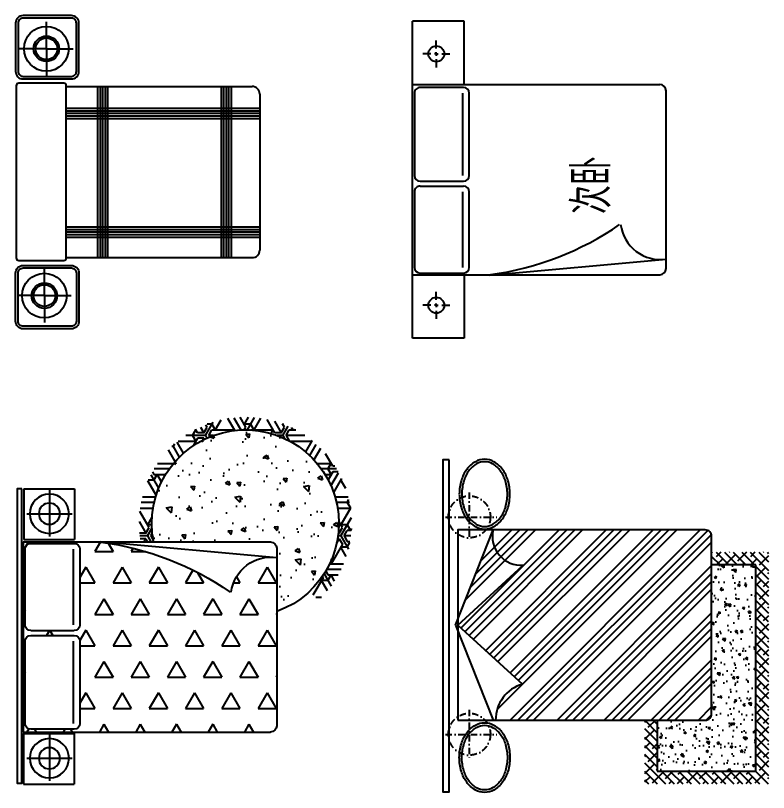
# Model space of a CAD drawing. Extents: x -42728 to 99010, y -18674 to 47645.
# Drawn here: x 6982 to 12918, y 27480 to 33606 of the extents above; entities that cross this region are included whole.
import ezdxf

# ---------------------------------------------------------------- set-up
doc = ezdxf.new("R2010")
doc.units = 0
doc.header["$LTSCALE"] = 100
doc.header["$MEASUREMENT"] = 0
doc.linetypes.add('DASHDOT', pattern=[1, 0.5, -0.25, 0, -0.25])
doc.layers.get('0').update_dxf_attribs({"linetype": 'CONTINUOUS'})
for name, color, linetype in [('00-ELE', 2, 'CONTINUOUS'), ('1', 1, 'CONTINUOUS'), ('2', 3, 'CONTINUOUS'), ('3', 4, 'CONTINUOUS'), ('5', 4, 'CONTINUOUS'), ('ARC-EQUIPMENTS', 7, 'CONTINUOUS'), ('AXIS', 1, 'DASHDOT'), ('FURN', 7, 'CONTINUOUS'), ('LAYER2', 2, 'CONTINUOUS'), ('OBJ18', 1, 'CONTINUOUS'), ('OBJ25', 2, 'CONTINUOUS'), ('PUB_DIM', 3, 'CONTINUOUS'), ('PUB_TEXT', 7, 'CONTINUOUS'), ('TEXT', 2, 'CONTINUOUS'), ('WALL', 140, 'CONTINUOUS'), ('WINDOW', 2, 'CONTINUOUS')]:
    doc.layers.add(name, color=color, linetype=linetype)
doc.styles.add('DIM_FONT', font='SIMPLEX.shx', dxfattribs={"width": 0.6})
doc.styles.add('HZDF', font='archs.shx', dxfattribs={"width": 0.8, "bigfont": 'hzdf.shx'})

# ---------------------------------------------------------------- blocks, each defined once
blk = doc.blocks.new('A$C7D383060')
h = blk.add_hatch()
h.set_pattern_fill('ANSI34', color=9, scale=350, angle=180, style=0)
h.set_pattern_definition([(225, (77508.52, 25443.54), (185.6155, -185.6155), []), (225, (77446.65, 25443.54), (185.6155, -185.6155), []), (225, (77384.78, 25443.54), (185.6155, -185.6155), []), (225, (77322.9, 25443.54), (185.6155, -185.6155), [])])
h.paths.add_polyline_path([(2069.4, 570.3, 0.414214), (2119.4, 620.3), (2119.4, 2020.3, 0.414214), (2069.4, 2070.3), (395.7, 2070.3), (119.4, 1371.1), (119.4, 1320.3), (628.6, 855, 0.331709), (415.8, 570.3)])
at = {"color": 2}
for p, q in [((99.4, 1320.3), (395.7, 2070.3)), ((119.4, 1320.3), (628.6, 1785.6)), ((99.4, 1320.3), (395.7, 570.3)), ((119.4, 1320.3), (628.6, 855))]:
    blk.add_line(p, q, dxfattribs=at)
blk.add_lwpolyline([(50.1, 2621.9), (0, 2621.9), (0, 5.3), (50.1, 5.3)], close=True, dxfattribs=at)
blk.add_lwpolyline([(119.4, 570.3), (2069.4, 570.3, 0.414214), (2119.4, 620.3), (2119.4, 2020.3, 0.414214), (2069.4, 2070.3), (119.4, 2070.3)], format="xyb", close=True, dxfattribs=at)
for centre, radius, start, end in [((620.7, 2020.8), 230.3, 167.58848, 273.42691), ((713.2, 570), 297.4, 106.5218, 179.92629)]:
    blk.add_arc(centre, radius, start, end, dxfattribs=at)
at = {"layer": 'ARC-EQUIPMENTS', "color": 2}
for points in [[(130.1, 2352.3, 0.073076), (146.1, 2243.6, 0.084099), (188.5, 2157.8, 0.106502), (256.8, 2096.5, 0.130482), (329.6, 2077.2, 0.130482), (402.4, 2096.5, 0.106502), (470.6, 2157.8, 0.084099), (513.1, 2243.6, 0.073076), (529.1, 2352.3, 0.073076), (513.1, 2461.1, 0.084099), (470.6, 2546.9, 0.106502), (402.4, 2608.1, 0.130482), (329.6, 2627.4, 0.130482), (256.8, 2608.1, 0.106502), (188.5, 2546.9, 0.084099), (146.1, 2461.1, 0.073076)], [(130.1, 275.1, -0.073076), (146.1, 383.9, -0.084099), (188.5, 469.7, -0.106502), (256.8, 530.9, -0.130482), (329.6, 550.2, -0.130482), (402.4, 530.9, -0.106502), (470.6, 469.7, -0.084099), (513.1, 383.9, -0.073076), (529.1, 275.1, -0.073076), (513.1, 166.3, -0.084099), (470.6, 80.6, -0.106502), (402.4, 19.3, -0.130482), (329.6, 0, -0.130482), (256.8, 19.3, -0.106502), (188.5, 80.6, -0.084099), (146.1, 166.3, -0.073076)]]:
    blk.add_lwpolyline(points, format="xyb", close=True, dxfattribs=at)
at = {"layer": 'ARC-EQUIPMENTS', "color": 9}
for points in [[(150.1, 2352.3, 0.073076), (165.2, 2249.3, 0.084099), (204.7, 2169.5, 0.106502), (266.7, 2113.9, 0.130482), (329.6, 2097.2, 0.130482), (392.4, 2113.9, 0.106502), (454.5, 2169.5, 0.084099), (493.9, 2249.3, 0.073076), (509.1, 2352.3, 0.073076), (493.9, 2455.4, 0.084099), (454.5, 2535.1, 0.106502), (392.4, 2590.8, 0.130482), (329.6, 2607.4, 0.130482), (266.7, 2590.8, 0.106502), (204.7, 2535.1, 0.084099), (165.2, 2455.4, 0.073076)], [(150.1, 275.1, -0.073076), (165.2, 378.1, -0.084099), (204.7, 457.9, -0.106502), (266.7, 513.5, -0.130482), (329.6, 530.2, -0.130482), (392.4, 513.5, -0.106502), (454.5, 457.9, -0.084099), (493.9, 378.1, -0.073076), (509.1, 275.1, -0.073076), (493.9, 172.1, -0.084099), (454.5, 92.3, -0.106502), (392.4, 36.7, -0.130482), (329.6, 20, -0.130482), (266.7, 36.7, -0.106502), (204.7, 92.3, -0.084099), (165.2, 172.1, -0.073076)]]:
    blk.add_lwpolyline(points, format="xyb", close=True, dxfattribs=at)
at = {"layer": 'AXIS'}
for p, q in [((206.7, 2366.2), (206.7, 1990.1)), ((21.4, 2171.4), (425.5, 2171.4)), ((206.7, 652.3), (206.7, 276.3)), ((21.4, 457.6), (425.5, 457.6))]:
    blk.add_line(p, q, dxfattribs=at)
for centre in [(209.8, 2173.1), (209.8, 459.3)]:
    blk.add_circle(centre, 165.2, dxfattribs=at)
blk = doc.blocks.new('A$C75360CFF')
at = {"layer": 'WINDOW', "rotation": 270}
blk.add_blockref('A$C7D383060', (0, 2119.4), dxfattribs=at)
blk = doc.blocks.new('A$C33393269')
at = {"layer": '5'}
h = blk.add_hatch(dxfattribs=at)
h.set_pattern_fill('ANSI38', color=256, scale=15, style=0)
h.set_pattern_definition([(45, (-31935.106, -31651.67), (-33.67596, 33.67596), []), (135, (-31935.106, -31651.67), (-101.02788, 33.67596), [119.0625, -71.4375])])
h.paths.add_polyline_path([(570.3, 976.3), (69.2, 976.3), (69.2, 0), (1893.6, 0), (1893.6, 448), (1793.6, 448), (1793.6, 100), (169.2, 100), (169.2, 876.3), (570.3, 876.3)])
h = blk.add_hatch(dxfattribs=at)
h.set_pattern_fill('AR-CONC', color=256, style=0)
h.set_pattern_definition([(50, (-31935.1, -31651.67), (182.18467, -15.9391), [19.05, -209.55]), (355, (-31935.1, -31651.67), (-35.2428, 191.05664), [15.24, -167.64]), (100.451, (-31919.92, -31653), (146.9425, 175.1167), [16.19, -178.09]), (46.1842, (-31935.1, -31600.87), (271.079, -42.0423), [28.575, -314.325]), (96.6356, (-31912.52, -31604.37), (237.4042, 247.4256), [24.285, -267.135]), (351.184, (-31935.1, -31600.87), (237.4046, 247.4251), [22.86, -251.46]), (21, (-31909.7, -31613.57), (151.6149, -102.2655), [19.05, -209.55]), (326, (-31909.7, -31613.57), (61.802, 184.188), [15.24, -167.64]), (71.4514, (-31897.07, -31622.09), (213.4165, 81.92286), [16.19, -178.09]), (37.5, (-31935.106, -31651.67), (3.0886, 84.55504), [0, -165.608, 0, -170.18, 0, -168.275]), (7.5, (-31935.11, -31651.67), (66.81966, 100.18057), [0, -97.028, 0, -161.798, 0, -64.135]), (327.5, (-31991.75, -31651.67), (135.5906, -5.72874), [0, -63.5, 0, -198.12, 0, -262.89]), (317.5, (-32017.15, -31651.67), (148.12918, 25.4265), [0, -82.55, 0, -131.572, 0, -186.69])])
h.paths.add_polyline_path([(570.3, 498), (570.3, 876.3), (169.2, 876.3), (169.2, 100), (1793.6, 100), (1793.6, 448), (620.3, 448, -0.414214)])
at = {"layer": '3'}
for p, q in [((169.2, 876.3), (169.2, 100)), ((570.3, 876.3), (169.2, 876.3)), ((1793.6, 100), (1793.6, 448)), ((169.2, 100), (1793.6, 100))]:
    blk.add_line(p, q, dxfattribs=at)
at = {"layer": 'WINDOW', "color": 3}
blk.add_blockref('A$C75360CFF', (0, 448), dxfattribs=at)
blk = doc.blocks.new('A$C06812727')
at = {"layer": 'LAYER2'}
blk.add_blockref('A$C33393269', (0, 0), dxfattribs=at)
blk = doc.blocks.new('A$C34970583')
at = {"layer": '1'}
for centre in [(258.8, 1812.6), (2241.4, 1812.6)]:
    blk.add_circle(centre, 62.7, dxfattribs=at)
at = {"layer": '3'}
for p, q in [((258.8, 1855.2), (258.8, 1919.2)), ((2241.4, 1855.2), (2241.4, 1919.2)), ((216.2, 1812.6), (152.1, 1812.6)), ((258.8, 1812.6), (244.3, 1812.6)), ((258.8, 1812.6), (258.8, 1827.1)), ((258.8, 1812.6), (273.3, 1812.6)), ((258.8, 1812.6), (258.8, 1798.1)), ((301.4, 1812.6), (365.4, 1812.6)), ((2198.8, 1812.6), (2134.8, 1812.6)), ((2241.4, 1812.6), (2226.9, 1812.6)), ((2241.4, 1812.6), (2241.4, 1827.1)), ((2241.4, 1812.6), (2241.4, 1798.1)), ((2241.4, 1812.6), (2255.9, 1812.6)), ((2284, 1812.6), (2348.1, 1812.6)), ((258.8, 1770), (258.8, 1705.9)), ((2241.4, 1770), (2241.4, 1705.9))]:
    blk.add_line(p, q, dxfattribs=at)
at = {"layer": '3', "color": 3}
for p, q in [((557.8, 1602.3), (1154.4, 1602.3)), ((1282.8, 1602.3), (1931.9, 1602.3))]:
    blk.add_line(p, q, dxfattribs=at)
at = {"layer": 'FURN', "color": 2}
for p, q in [((500.1, 2000.7), (2000.1, 2000.7)), ((500.1, 2000.7), (500.1, 50.7)), ((1154.4, 1984.7), (557.8, 1984.7)), ((1931.9, 1984.7), (1282.8, 1984.7)), ((2000.1, 2000.7), (2000.1, 50.7)), ((512.8, 1939.7), (512.8, 1597.3)), ((1199.4, 1939.7), (1199.4, 1597.3)), ((1237.8, 1939.7), (1237.8, 1597.3)), ((1976.9, 1597.3), (1976.9, 1939.7)), ((557.8, 1602.3), (1154.4, 1602.3)), ((557.8, 1552.3), (1154.4, 1552.3)), ((1282.8, 1552.3), (1931.9, 1552.3)), ((497.1, 1390.8), (622.7, 0)), ((550.1, 0.7), (1950.1, 0.7))]:
    blk.add_line(p, q, dxfattribs=at)
for centre, radius, start, end in [((557.8, 1939.7), 45, 90, 180), ((1154.4, 1939.7), 45, 360, 90), ((1282.8, 1939.7), 45, 90, 180), ((1931.9, 1939.7), 45, 360, 90), ((557.8, 1597.3), 45, 180, 270), ((1154.4, 1597.3), 45, 270, 0), ((1282.8, 1597.3), 45, 180, 270), ((1931.9, 1597.3), 45, 270, 360), ((2822.2, 1699.9), 2342.3, 187.74645, 214.67147), ((934.9, 47), 314.6, 97.13849, 188.48193), ((550.1, 50.7), 50, 180, 270), ((1950.1, 50.7), 50, 270, 0)]:
    blk.add_arc(centre, radius, start, end, dxfattribs=at)
at = {"layer": 'TEXT'}
for p, q in [((0, 2000.7), (500.1, 2000.7)), ((0, 1592.9), (0, 2000.7)), ((500.1, 2000.7), (500.1, 1592.9)), ((2500.2, 1592.9), (2500.2, 2000.7)), ((500.1, 1592.9), (0, 1592.9)), ((2000.1, 1592.9), (2500.2, 1592.9))]:
    blk.add_line(p, q, dxfattribs=at)
at = {"layer": 'WINDOW'}
blk.add_line((2000.1, 2000.7), (2000.1, 1548.4), dxfattribs=at)
at = {"color": 2, "linetype": 'ByBlock', "insert": (1206.6, 587.8), "char_height": 300, "attachment_point": 5, "style": 'HZDF'}
blk.add_mtext('次卧', dxfattribs=at)
blk = doc.blocks.new('_DOTSMALL')
at = {"color": 0, "linetype": 'ByBlock', "const_width": 0.5}
blk.add_lwpolyline([(-0.0625, 0, 1), (0.0625, 0, 1)], format="xyb", close=True, dxfattribs=at)
blk = doc.blocks.new('A$C622F061F')
at = {"layer": 'PUB_TEXT'}
h = blk.add_hatch(dxfattribs=at)
h.set_pattern_fill('AR-CONC,_O', color=9, scale=2)
h.set_pattern_definition([(50, (7107.9, 2173.1), (364.37, -31.878), [38.1, -419.1]), (355, (7107.9, 2173.1), (-70.486, 382.113), [30.48, -335.28]), (100.451, (7138.25, 2170.46), (293.885, 350.233), [32.38, -356.18]), (46.184, (7107.9, 2274.7), (542.158, -84.085), [57.15, -628.65]), (96.636, (7153.07, 2267.7), (474.81, 494.85), [48.57, -534.27]), (351.184, (7107.9, 2274.7), (474.81, 494.85), [45.72, -502.92]), (21, (7158.7, 2249.3), (303.23, -204.531), [38.1, -419.1]), (326, (7158.7, 2249.3), (123.604, 368.376), [30.48, -335.28]), (71.4514, (7183.96, 2232.27), (426.833, 163.846), [32.38, -356.18]), (37.5, (7107.89, 2173.11), (6.1772, 169.11), [0, -331.216, 0, -340.36, 0, -336.55]), (7.5, (7107.89, 2173.11), (133.6393, 200.361), [0, -194.056, 0, -323.596, 0, -128.27]), (327.5, (6994.6, 2173.11), (271.1812, -11.4575), [0, -127, 0, -396.24, 0, -525.78]), (317.5, (6943.8, 2173.11), (296.258, 50.853), [0, -165.1, 0, -263.144, 0, -373.38])])
h.paths.add_polyline_path([(1076.2, 982.2, 2.187335), (2047.5, 1531.3), (2047.5, 1032.2, -0.414214), (1997.5, 982.2)])
h = blk.add_hatch(dxfattribs=at)
h.set_pattern_fill('ESCHER,_O', color=9, scale=10)
h.set_pattern_definition([(60, (7107.9, 2173.1), (-304.8, 0.0002), [279.4, -25.4]), (180, (7107.9, 2173.1), (152.4, -263.965), [279.4, -25.4]), (300, (7107.9, 2173.1), (304.8, 0.0002), [279.4, -25.4]), (60, (7133.3, 2173.1), (-304.8, 0.0002), [50.8, -254]), (300, (7133.3, 2173.1), (304.8, 0.0002), [50.8, -254]), (60, (7095.2, 2195.1), (-304.8, 0.0002), [50.8, -254]), (180, (7095.2, 2195.1), (152.4, -263.965), [50.8, -254]), (300, (7095.2, 2151.12), (304.8, 0.0002), [50.8, -254]), (180, (7095.2, 2151.12), (152.4, -263.965), [50.8, -254]), (60, (7006.3, 2173.1), (-304.8, 0.0002), [50.8, -254]), (300, (7006.3, 2173.1), (304.8, 0.0002), [50.8, -254]), (60, (7158.7, 2085.12), (-304.8, 0.0002), [50.8, -254]), (180, (7158.7, 2085.12), (152.4, -263.965), [50.8, -254]), (300, (7158.7, 2261.1), (304.8, 0.0002), [50.8, -254]), (180, (7158.7, 2261.1), (152.4, -263.965), [50.8, -254]), (0, (7158.7, 2217.1), (-152.4, 263.965), [177.8, -127]), (0, (7158.7, 2129.12), (-152.4, 263.965), [177.8, -127]), (120, (7120.6, 2239.1), (-304.8, -0.0002), [177.8, -127]), (120, (7044.4, 2195.1), (-304.8, -0.0002), [177.8, -127]), (240, (7044.4, 2151.12), (152.4, -263.965), [177.8, -127]), (240, (7120.6, 2107.12), (152.4, -263.965), [177.8, -127])])
h.paths.add_polyline_path([(1076.2, 982.2), (974.5, 982.2, 1.66162), (2383, 1437.5), (2299.3, 1379, -1.709675)])
at = {"layer": 'WALL'}
h = blk.add_hatch(dxfattribs=at)
h.set_pattern_fill('TRIANG,_O', color=1, scale=30)
h.set_pattern_definition([(60, (7107.9, 2173.11), (-142.875, 247.467), [142.875, -142.875]), (120, (7107.9, 2173.11), (-285.75, 3e-05), [142.875, -142.875]), (0, (7036.45, 2296.85), (142.875, 247.467), [142.875, -142.875])])
h.paths.add_polyline_path([(47.5, 2482.2), (47.5, 982.2), (655.4, 982.2, 0.119968), (1688.3, 1383.2, 0.426119), (2047.5, 1105.9), (2047.5, 2432.2, 0.414214), (1997.5, 2482.2)])
h.paths.add_polyline_path([(495.8, 1764.9, -0.414214), (450.8, 1719.9), (108.4, 1719.9, -0.414214), (63.4, 1764.9), (63.4, 2414, -0.414214), (108.4, 2459), (450.8, 2459, -0.414214), (495.8, 2414)], flags=16)
h.paths.add_polyline_path([(495.8, 1636.5), (495.8, 1039.9, -0.414214), (450.8, 994.9), (108.4, 994.9, -0.414214), (63.4, 1039.9), (63.4, 1636.5, -0.414214), (108.4, 1681.5), (450.8, 1681.5, -0.414214)], flags=16)
at = {"layer": 'FURN', "color": 2}
for p, q in [((49.6, 2492), (49.6, 2892)), ((49.6, 2892), (449.6, 2892)), ((449.6, 2492), (449.6, 2892)), ((47.5, 982.2), (47.5, 2482.2)), ((47.5, 2482.2), (1997.5, 2482.2)), ((49.6, 2492), (449.6, 2492)), ((450.8, 2459), (108.4, 2459)), ((63.4, 2414), (63.4, 1764.9)), ((445.8, 2414), (445.8, 1764.9)), ((495.8, 1764.9), (495.8, 2414)), ((2047.5, 1032.2), (2047.5, 2432.2)), ((108.4, 1719.9), (450.8, 1719.9)), ((108.4, 1681.5), (450.8, 1681.5)), ((63.4, 1636.5), (63.4, 1039.9)), ((445.8, 1636.5), (445.8, 1039.9)), ((495.8, 1039.9), (495.8, 1636.5)), ((657.3, 979.2), (2048.1, 1104.8)), ((47.5, 982.2), (1997.5, 982.2)), ((108.4, 994.9), (450.8, 994.9)), ((52.3, 563.6), (52.3, 963.6)), ((52.3, 963.6), (452.3, 963.6)), ((452.3, 563.6), (452.3, 963.6)), ((52.3, 563.6), (452.3, 563.6))]:
    blk.add_line(p, q, dxfattribs=at)
at = {"layer": 'FURN', "color": 4}
for p, q in [((254.8, 2503.9), (254.8, 2867.1)), ((76.1, 2688.5), (433.5, 2688.5)), ((254.8, 575.5), (254.8, 938.7)), ((76.1, 760.1), (433.5, 760.1))]:
    blk.add_line(p, q, dxfattribs=at)
at = {"layer": 'FURN', "color": 7}
blk.add_lwpolyline([(36.4, 564.4), (0, 564.4), (0, 2883.9), (36.4, 2883.9)], close=True, dxfattribs=at)
at = {"layer": 'FURN', "color": 4}
for centre, radius in [((254.8, 2688.5), 154.9), ((254.8, 2688.5), 83.4), ((254.8, 760.1), 154.9), ((254.8, 760.1), 83.4)]:
    blk.add_circle(centre, radius, dxfattribs=at)
at = {"layer": 'FURN', "color": 2}
for centre, radius, start, end in [((108.4, 2414), 45, 90, 180), ((450.8, 2414), 45, 0, 90), ((1997.5, 2432.2), 50, 0, 90), ((108.4, 1764.9), 45, 180, 270), ((450.8, 1764.9), 45, 270, 0), ((108.4, 1636.5), 45, 90, 180), ((450.8, 1636.5), 45, 0, 90), ((348.2, 3304.3), 2342.3, 277.74645, 304.67147), ((2001.1, 1417), 314.6, 187.13849, 278.48193), ((108.4, 1039.9), 45, 180, 270), ((450.8, 1039.9), 45, 270, 0), ((1997.5, 1032.2), 50, 270, 0)]:
    blk.add_arc(centre, radius, start, end, dxfattribs=at)
at = {"layer": 'PUB_TEXT'}
blk.add_arc((1799.3, 836.7), 737.6, 168.61977, 70.34453, dxfattribs=at)
at = {"layer": 'PUB_DIM', "xscale": 2.5, "yscale": 2.5, "zscale": 2.5}
blk.add_blockref('_DOTSMALL', (279.6, 1719.9), dxfattribs=at)
at = {"layer": 'FURN', "color": 2, "style": 'DIM_FONT', "text_generation_flag": 4, "width": 0.8, "flags": 9}
for tag in ['YSIZE', 'XSIZE']:
    blk.add_attdef(tag, (36.8, 2488.3), '', height=0.5, dxfattribs=at)
blk = doc.blocks.new('A$C40390EA6')
at = {"layer": 'WINDOW', "color": 1, "xscale": -1}
blk.add_blockref('A$C622F061F', (2637, 0), dxfattribs=at)
blk = doc.blocks.new('床2')
at = {"layer": 'WINDOW', "rotation": 180}
blk.add_blockref('A$C40390EA6', (3537, -731.1), dxfattribs=at)
blk = doc.blocks.new('A$C5B50129A')
at = {"layer": '2'}
blk.add_blockref('床2', (-900, 3623.2), dxfattribs=at)
blk = doc.blocks.new('A$C596743B7')
at = {"layer": '1'}
blk.add_blockref('A$C5B50129A', (0, 0), dxfattribs=at)
blk = doc.blocks.new('FB')
at = {"layer": 'OBJ18'}
for p, q in [((-514, -394.7), (-514, -1920.2)), ((-494, -394.7), (-494, -1920.2)), ((-474, -394.7), (-474, -1920.2)), ((-454, -394.7), (-454, -1920.2)), ((-434, -394.7), (-434, -1920.2)), ((421.6, -394.7), (421.6, -1920.2)), ((441.6, -394.7), (441.6, -1920.2)), ((461.6, -394.7), (461.6, -1920.2)), ((481.6, -394.7), (481.6, -1920.2)), ((501.6, -394.7), (501.6, -1920.2)), ((673.1, -641), (-676.9, -641)), ((673.1, -661), (-676.9, -661)), ((673.1, -681), (-676.9, -681)), ((673.1, -701), (-676.9, -701)), ((673.1, -721), (-676.9, -721)), ((673.1, -1615.2), (-676.9, -1615.2)), ((673.1, -1635.2), (-676.9, -1635.2)), ((673.1, -1655.2), (-676.9, -1655.2)), ((673.1, -1675.2), (-676.9, -1675.2)), ((673.1, -1695.2), (-676.9, -1695.2))]:
    blk.add_line(p, q, dxfattribs=at)
at = {"layer": 'OBJ25'}
for p, q in [((-976.1, -222.2), (-976.1, -10.7)), ((970, -237.9), (970, -26.4)), ((-976.1, -222.2), (-1187.6, -222.2)), ((-976.1, -222.2), (-976.1, -433.7)), ((-976.1, -222.2), (-764.5, -222.2)), ((970, -237.9), (758.5, -237.9)), ((970, -237.9), (1181.6, -237.9)), ((970, -237.9), (970, -449.5)), ((-676.9, -394.7), (-676.9, -1860.2)), ((673.1, -394.7), (673.1, -1860.2)), ((613.1, -1920.2), (-616.9, -1920.2))]:
    blk.add_line(p, q, dxfattribs=at)
for points in [[(-738.2, -434.9, -0.414214), (-798.2, -494.9), (-1178.2, -494.9, -0.414214), (-1238.2, -434.9), (-1238.2, -54.9, -0.414214), (-1178.2, 5.1), (-798.2, 5.1, -0.414214), (-738.2, -54.9)], [(-678.9, -394.7), (678.9, -394.7, 0.414214), (698.9, -374.7), (698.9, -20, 0.414214), (678.9, 0), (-678.9, 0, 0.414214), (-698.9, -20), (-698.9, -374.7, 0.414214)], [(732.1, -434.9, 0.414214), (792.1, -494.9), (1172.1, -494.9, 0.414214), (1232.1, -434.9), (1232.1, -54.9, 0.414214), (1172.1, 5.1), (792.1, 5.1, 0.414214), (732.1, -54.9)], [(-758.2, -434.9, -0.414214), (-798.2, -474.9), (-1178.2, -474.9, -0.414214), (-1218.2, -434.9), (-1218.2, -54.9, -0.414214), (-1178.2, -14.9), (-798.2, -14.9, -0.414214), (-758.2, -54.9)], [(752.1, -434.9, 0.414214), (792.1, -474.9), (1172.1, -474.9, 0.414214), (1212.1, -434.9), (1212.1, -54.9, 0.414214), (1172.1, -14.9), (792.1, -14.9, 0.414214), (752.1, -54.9)]]:
    blk.add_lwpolyline(points, format="xyb", close=True, dxfattribs=at)
for centre, radius in [((-976.1, -222.2), 176.3), ((-976.1, -222.2), 100.6), ((970, -237.9), 176.3), ((-976.1, -222.2), 85.6), ((970, -237.9), 100.6), ((970, -237.9), 85.6)]:
    blk.add_circle(centre, radius, dxfattribs=at)
for centre, start, end in [((-616.9, -1860.2), 180, 270), ((613.1, -1860.2), 270, 0)]:
    blk.add_arc(centre, 60, start, end, dxfattribs=at)

msp = doc.modelspace()

# ---------------------------------------------------------------- linework, layer by layer
at = {"layer": '00-ELE'}
msp.add_line((10111.30403, 33062.25343), (10111.30403, 33562.35292), dxfattribs=at)

# ---------------------------------------------------------------- block references
at = {"rotation": 90}
for name, p in [('FB', (6986.92062, 32373.6695)), ('A$C06812727', (12918.11209, 27480.08897))]:
    msp.add_blockref(name, p, dxfattribs=at)
at = {"layer": '00-ELE', "rotation": 90}
msp.add_blockref('A$C34970583', (12111.95754, 31062.15403), dxfattribs=at)
at = {"layer": 'WINDOW', "color": 3}
msp.add_blockref('A$C596743B7', (6993.93321, 27545.86476), dxfattribs=at)

doc.saveas('drawing.dxf')
